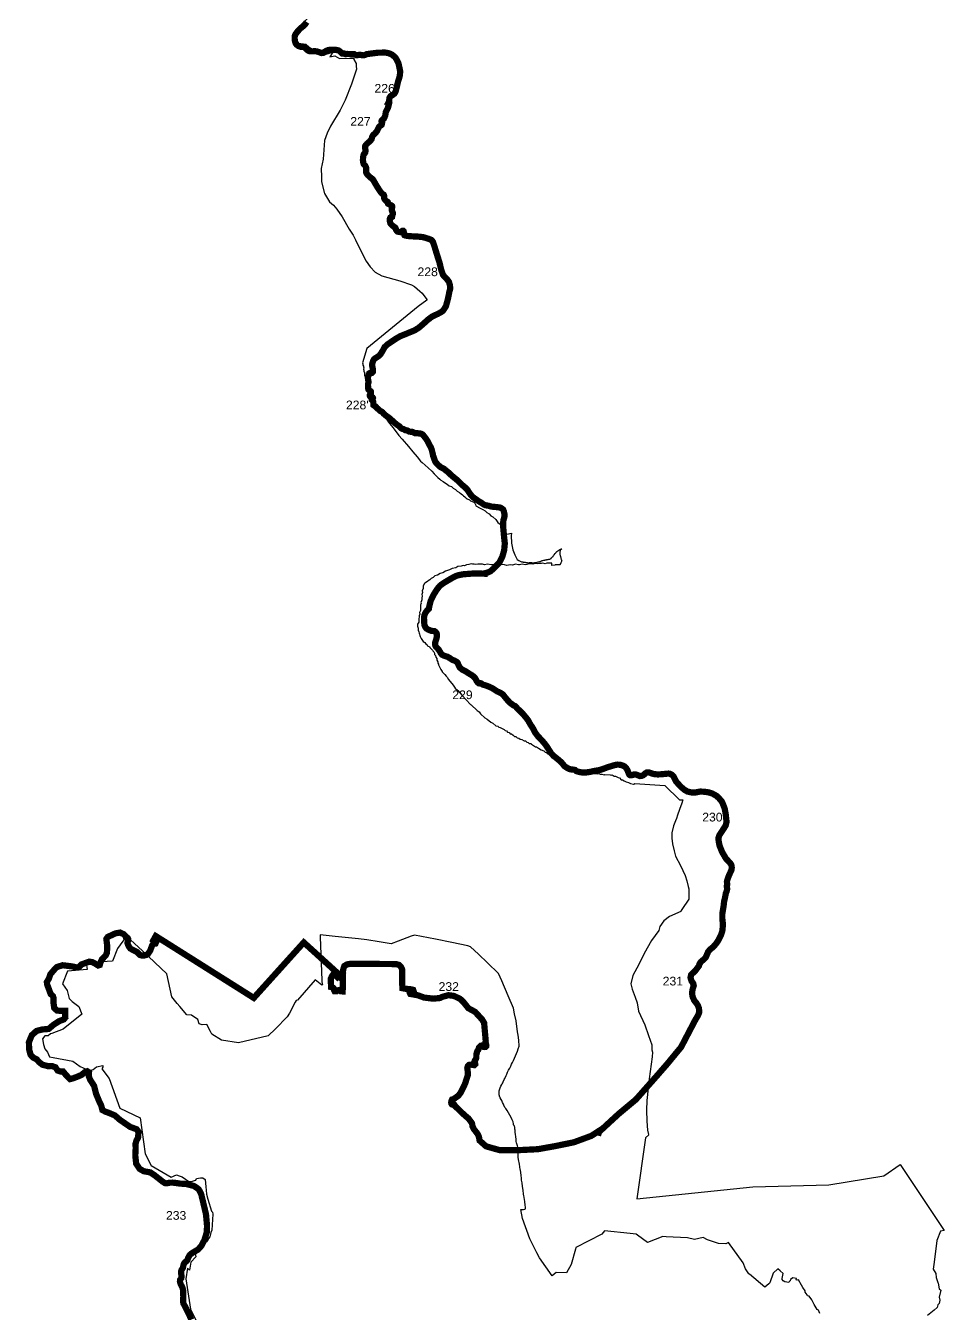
# Model space of a CAD drawing. Header units: metres. Extents: x 290946 to 378809, y 1824167 to 1998918.
# Drawn here: x 307553 to 314918, y 1911368 to 1921693 of the extents above; entities that cross this region are included whole.
import ezdxf

# ---------------------------------------------------------------- set-up
doc = ezdxf.new("R2010")
doc.units = ezdxf.units.M
for name, color, linetype in [('COASTLINE', 5, 'Continuous'), ('DISTRICT BOUNDRY', 86, 'Continuous'), ('NATURALLY PROTECTED', 3, 'Continuous')]:
    doc.layers.add(name, color=color, linetype=linetype)
doc.styles.get("Standard").update_dxf_attribs({"font": 'arial.ttf'})

msp = doc.modelspace()

# ---------------------------------------------------------------- linework, layer by layer
at = {"layer": 'COASTLINE', "const_width": 50, "flags": 128}
msp.add_lwpolyline([(309805, 1921723), (309793, 1921705), (309772, 1921685), (309754, 1921671), (309733, 1921648), (309719, 1921630), (309711, 1921616), (309709, 1921604), (309709, 1921589), (309710, 1921576), (309713, 1921564), (309718, 1921550), (309726, 1921540), (309742, 1921529), (309758, 1921524), (309764, 1921524), (309768, 1921525), (309773, 1921525), (309782, 1921523), (309796, 1921513), (309810, 1921499), (309820, 1921492), (309831, 1921488), (309854, 1921488), (309873, 1921489), (309891, 1921486), (309906, 1921481), (309917, 1921476), (309923, 1921474), (309929, 1921475), (309943, 1921480), (309963, 1921492), (309978, 1921498), (309996, 1921501), (310009, 1921501), (310043, 1921499), (310061, 1921495), (310070, 1921489), (310082, 1921478), (310087, 1921472), (310090, 1921470), (310096, 1921471), (310103, 1921471), (310108, 1921470), (310112, 1921467), (310117, 1921465), (310129, 1921467), (310148, 1921466), (310174, 1921466), (310185, 1921466), (310194, 1921461), (310202, 1921457), (310212, 1921457), (310224, 1921459), (310240, 1921459), (310249, 1921457), (310255, 1921456), (310260, 1921456), (310267, 1921457), (310275, 1921460), (310286, 1921465), (310313, 1921469), (310346, 1921473), (310378, 1921477), (310391, 1921477), (310427, 1921478), (310442, 1921477), (310461, 1921473), (310478, 1921467), (310491, 1921460), (310506, 1921448), (310517, 1921438), (310530, 1921415), (310538, 1921399), (310543, 1921387), (310545, 1921375), (310551, 1921348), (310554, 1921332), (310554, 1921314), (310552, 1921294), (310548, 1921276), (310537, 1921242), (310527, 1921197), (310518, 1921164), (310509, 1921149), (310496, 1921139), (310477, 1921128), (310470, 1921117), (310467, 1921098), (310467, 1921086), (310458, 1921070), (310465, 1921065), (310463, 1921058), (310459, 1921042), (310454, 1921028), (310443, 1921007), (310440, 1921001), (310438, 1920989), (310435, 1920972), (310428, 1920955), (310425, 1920949), (310423, 1920946), (310415, 1920941), (310412, 1920939), (310408, 1920935), (310406, 1920929), (310406, 1920923), (310410, 1920914), (310409, 1920908), (310407, 1920900), (310402, 1920895), (310391, 1920888), (310385, 1920881), (310376, 1920864), (310371, 1920853), (310367, 1920845), (310360, 1920837), (310353, 1920829), (310348, 1920824), (310342, 1920821), (310337, 1920814), (310331, 1920804), (310329, 1920795), (310326, 1920784), (310321, 1920777), (310307, 1920762), (310299, 1920756), (310286, 1920744), (310280, 1920737), (310276, 1920731), (310274, 1920725), (310273, 1920714), (310276, 1920700), (310277, 1920688), (310275, 1920677), (310272, 1920672), (310265, 1920665), (310261, 1920656), (310258, 1920639), (310256, 1920615), (310258, 1920604), (310259, 1920594), (310261, 1920587), (310264, 1920581), (310275, 1920571), (310281, 1920559), (310283, 1920551), (310283, 1920538), (310282, 1920526), (310282, 1920518), (310286, 1920508), (310295, 1920496), (310315, 1920477), (310333, 1920464), (310341, 1920454), (310346, 1920444), (310354, 1920430), (310370, 1920403), (310389, 1920373), (310404, 1920352), (310412, 1920345), (310422, 1920339), (310425, 1920334), (310427, 1920328), (310427, 1920320), (310426, 1920313), (310428, 1920306), (310433, 1920298), (310439, 1920291), (310445, 1920286), (310451, 1920282), (310454, 1920281), (310456, 1920279), (310457, 1920276), (310457, 1920270), (310458, 1920266), (310463, 1920263), (310470, 1920259), (310481, 1920254), (310487, 1920250), (310491, 1920246), (310492, 1920242), (310491, 1920236), (310489, 1920229), (310487, 1920219), (310489, 1920207), (310494, 1920199), (310497, 1920190), (310496, 1920183), (310493, 1920177), (310491, 1920171), (310491, 1920165), (310490, 1920159), (310487, 1920157), (310482, 1920156), (310476, 1920154), (310474, 1920150), (310471, 1920140), (310472, 1920127), (310476, 1920110), (310483, 1920100), (310494, 1920090), (310506, 1920080), (310515, 1920075), (310519, 1920069), (310521, 1920059), (310525, 1920052), (310534, 1920042), (310546, 1920039), (310559, 1920038), (310566, 1920042), (310571, 1920047), (310575, 1920050), (310579, 1920050), (310583, 1920046), (310584, 1920036), (310585, 1920023), (310589, 1920014), (310599, 1920010), (310614, 1920007), (310656, 1920004), (310700, 1920002), (310737, 1919998), (310756, 1919993), (310781, 1919985), (310804, 1919976), (310810, 1919971), (310817, 1919961), (310831, 1919920), (310852, 1919851), (310869, 1919799), (310885, 1919733), (310897, 1919698), (310908, 1919683), (310930, 1919661), (310947, 1919638), (310954, 1919611), (310956, 1919583), (310949, 1919559), (310944, 1919532), (310936, 1919495), (310922, 1919444), (310907, 1919420), (310896, 1919405), (310879, 1919394), (310854, 1919381), (310811, 1919361), (310778, 1919336), (310738, 1919300), (310703, 1919270), (310670, 1919250), (310619, 1919229), (310555, 1919203), (310522, 1919184), (310455, 1919139), (310430, 1919116), (310416, 1919089), (310398, 1919060), (310384, 1919045), (310353, 1919025), (310345, 1919018), (310339, 1919008), (310335, 1918996), (310331, 1918982), (310330, 1918967), (310334, 1918950), (310336, 1918940), (310337, 1918931), (310337, 1918919), (310334, 1918914), (310327, 1918908), (310320, 1918906), (310312, 1918907), (310309, 1918907), (310307, 1918906), (310306, 1918904), (310303, 1918896), (310301, 1918888), (310298, 1918878), (310296, 1918868), (310298, 1918853), (310301, 1918841), (310301, 1918833), (310298, 1918824), (310297, 1918817), (310297, 1918810), (310298, 1918801), (310298, 1918794), (310298, 1918786), (310301, 1918774), (310306, 1918769), (310316, 1918764), (310320, 1918760), (310321, 1918754), (310320, 1918746), (310315, 1918741), (310312, 1918733), (310311, 1918728), (310312, 1918723), (310315, 1918719), (310319, 1918717), (310327, 1918716), (310331, 1918715), (310334, 1918713), (310336, 1918710), (310337, 1918707), (310336, 1918704), (310334, 1918700), (310330, 1918697), (310328, 1918695), (310328, 1918693), (310333, 1918688), (310336, 1918685), (310338, 1918680), (310340, 1918672), (310340, 1918662), (310340, 1918655), (310340, 1918652), (310342, 1918650), (310347, 1918647), (310351, 1918644), (310357, 1918640), (310371, 1918625), (310380, 1918618), (310394, 1918605), (310406, 1918599), (310415, 1918592), (310421, 1918584), (310433, 1918573), (310455, 1918556), (310467, 1918548), (310481, 1918536), (310495, 1918523), (310508, 1918511), (310530, 1918493), (310543, 1918485), (310550, 1918479), (310555, 1918473), (310565, 1918464), (310576, 1918459), (310582, 1918458), (310589, 1918454), (310596, 1918450), (310606, 1918449), (310613, 1918447), (310621, 1918442), (310629, 1918438), (310639, 1918437), (310649, 1918437), (310658, 1918434), (310666, 1918430), (310672, 1918426), (310677, 1918425), (310687, 1918426), (310698, 1918425), (310710, 1918423), (310716, 1918423), (310724, 1918421), (310732, 1918417), (310742, 1918407), (310761, 1918383), (310771, 1918368), (310783, 1918345), (310793, 1918326), (310800, 1918314), (310808, 1918294), (310813, 1918273), (310816, 1918262), (310817, 1918255), (310818, 1918249), (310819, 1918244), (310823, 1918235), (310829, 1918217), (310835, 1918200), (310841, 1918191), (310857, 1918173), (310877, 1918155), (310897, 1918145), (310907, 1918140), (310911, 1918135), (310924, 1918125), (310937, 1918115), (310949, 1918104), (310961, 1918092), (310987, 1918070), (311002, 1918058), (311013, 1918049), (311035, 1918027), (311055, 1918008), (311074, 1917992), (311089, 1917978), (311096, 1917969), (311110, 1917947), (311120, 1917933), (311138, 1917913), (311152, 1917903), (311185, 1917880), (311207, 1917867), (311225, 1917854), (311239, 1917848), (311262, 1917844), (311286, 1917837), (311318, 1917834), (311344, 1917831), (311358, 1917829), (311371, 1917821), (311381, 1917813), (311386, 1917800), (311392, 1917774), (311391, 1917755), (311384, 1917733), (311381, 1917712), (311381, 1917673), (311389, 1917586), (311394, 1917542), (311389, 1917488), (311375, 1917438), (311351, 1917389), (311310, 1917346), (311279, 1917318), (311255, 1917308), (311220, 1917299), (311206, 1917300), (311147, 1917301), (311058, 1917294), (311019, 1917286), (311000, 1917279), (310967, 1917262), (310947, 1917250), (310915, 1917231), (310890, 1917215), (310872, 1917200), (310857, 1917182), (310841, 1917159), (310822, 1917128), (310800, 1917082), (310790, 1917044), (310786, 1917022), (310785, 1917017), (310779, 1917012), (310772, 1917005), (310763, 1916993), (310754, 1916979), (310749, 1916965), (310746, 1916947), (310747, 1916922), (310748, 1916903), (310750, 1916886), (310757, 1916870), (310764, 1916860), (310781, 1916850), (310804, 1916841), (310820, 1916839), (310830, 1916838), (310840, 1916831), (310847, 1916822), (310850, 1916810), (310849, 1916792), (310845, 1916775), (310836, 1916748), (310835, 1916732), (310838, 1916719), (310844, 1916710), (310856, 1916698), (310864, 1916689), (310872, 1916677), (310879, 1916664), (310890, 1916650), (310910, 1916640), (310934, 1916633), (310953, 1916622), (310973, 1916608), (310988, 1916603), (311005, 1916594), (311013, 1916588), (311019, 1916578), (311022, 1916567), (311032, 1916547), (311055, 1916528), (311083, 1916514), (311115, 1916493), (311131, 1916484), (311143, 1916475), (311155, 1916463), (311162, 1916451), (311167, 1916442), (311170, 1916436), (311175, 1916429), (311180, 1916424), (311185, 1916420), (311189, 1916419), (311194, 1916420), (311199, 1916421), (311205, 1916419), (311208, 1916417), (311215, 1916411), (311221, 1916408), (311233, 1916405), (311247, 1916401), (311269, 1916392), (311291, 1916382), (311306, 1916373), (311319, 1916364), (311333, 1916355), (311350, 1916348), (311365, 1916340), (311378, 1916331), (311387, 1916320), (311398, 1916306), (311414, 1916287), (311434, 1916265), (311461, 1916245), (311470, 1916240), (311477, 1916237), (311481, 1916234), (311488, 1916226), (311495, 1916217), (311503, 1916210), (311520, 1916194), (311545, 1916168), (311564, 1916145), (311581, 1916123), (311599, 1916090), (311616, 1916065), (311626, 1916047), (311638, 1916024), (311659, 1915996), (311696, 1915957), (311714, 1915936), (311730, 1915914), (311751, 1915882), (311765, 1915859), (311787, 1915836), (311797, 1915829), (311824, 1915807), (311846, 1915788), (311860, 1915772), (311871, 1915757), (311879, 1915751), (311897, 1915740), (311914, 1915732), (311929, 1915729), (311939, 1915728), (311948, 1915727), (311957, 1915725), (311968, 1915716), (311979, 1915712), (311995, 1915708), (312014, 1915705), (312046, 1915705), (312075, 1915709), (312111, 1915717), (312154, 1915724), (312184, 1915734), (312219, 1915747), (312252, 1915757), (312278, 1915765), (312299, 1915768), (312322, 1915766), (312341, 1915760), (312352, 1915755), (312366, 1915742), (312379, 1915720), (312388, 1915696), (312392, 1915687), (312398, 1915683), (312409, 1915682), (312419, 1915685), (312431, 1915689), (312443, 1915689), (312463, 1915682), (312478, 1915676), (312489, 1915677), (312506, 1915684), (312522, 1915699), (312534, 1915706), (312547, 1915706), (312573, 1915697), (312591, 1915692), (312621, 1915689), (312654, 1915691), (312685, 1915694), (312706, 1915696), (312718, 1915694), (312734, 1915687), (312747, 1915674), (312757, 1915654), (312766, 1915635), (312782, 1915616), (312807, 1915589), (312837, 1915564), (312859, 1915552), (312894, 1915544), (312920, 1915544), (312961, 1915552), (312998, 1915550), (313029, 1915545), (313058, 1915536), (313092, 1915517), (313111, 1915499), (313134, 1915472), (313146, 1915445), (313157, 1915416), (313166, 1915367), (313172, 1915309), (313171, 1915304), (313165, 1915279), (313139, 1915239), (313114, 1915201), (313107, 1915180), (313109, 1915153), (313116, 1915118), (313136, 1915068), (313167, 1915015), (313195, 1914985), (313205, 1914973), (313211, 1914963), (313213, 1914953), (313214, 1914941), (313211, 1914921), (313192, 1914881), (313182, 1914854), (313179, 1914844), (313176, 1914834), (313175, 1914827), (313176, 1914819), (313177, 1914812), (313177, 1914805), (313175, 1914799), (313174, 1914792), (313175, 1914784), (313177, 1914774), (313176, 1914764), (313173, 1914752), (313169, 1914742), (313166, 1914735), (313164, 1914723), (313161, 1914708), (313158, 1914692), (313153, 1914672), (313151, 1914657), (313150, 1914646), (313146, 1914618), (313139, 1914579), (313138, 1914563), (313138, 1914545), (313139, 1914523), (313140, 1914515), (313142, 1914500), (313142, 1914470), (313138, 1914432), (313127, 1914400), (313106, 1914358), (313086, 1914329), (313064, 1914305), (313038, 1914284), (313024, 1914266), (313006, 1914224), (312991, 1914207), (312968, 1914188), (312955, 1914170), (312951, 1914154), (312942, 1914142), (312924, 1914118), (312910, 1914104), (312888, 1914083), (312883, 1914060), (312892, 1914031), (312905, 1914013), (312909, 1913994), (312901, 1913970), (312895, 1913939), (312900, 1913905), (312914, 1913875), (312930, 1913856), (312943, 1913835), (312951, 1913813), (312953, 1913781), (312943, 1913756), (312918, 1913714), (312808, 1913503), (312695, 1913366), (312607, 1913265), (312445, 1913082), (312308, 1912968), (312181, 1912851), (312088, 1912791), (311947, 1912739), (311789, 1912707), (311660, 1912684), (311520, 1912677), (311350, 1912677), (311244, 1912707), (311192, 1912753), (311187, 1912781), (311182, 1912795), (311175, 1912807), (311165, 1912821), (311145, 1912846), (311135, 1912867), (311133, 1912883), (311130, 1912894), (311103, 1912930), (311077, 1912952), (311043, 1912983), (311020, 1913006), (310992, 1913032), (310991, 1913037), (310989, 1913040), (310981, 1913041), (310973, 1913042), (310970, 1913043), (310966, 1913049), (310964, 1913058), (310967, 1913073), (310971, 1913082), (310981, 1913084), (310999, 1913097), (311021, 1913112), (311038, 1913134), (311066, 1913188), (311077, 1913214), (311097, 1913277), (311098, 1913293), (311096, 1913314), (311093, 1913334), (311098, 1913351), (311107, 1913360), (311123, 1913362), (311140, 1913359), (311149, 1913358), (311157, 1913366), (311155, 1913377), (311151, 1913386), (311154, 1913395), (311163, 1913409), (311166, 1913422), (311166, 1913441), (311168, 1913452), (311172, 1913466), (311175, 1913473), (311181, 1913480), (311187, 1913499), (311196, 1913509), (311202, 1913514), (311209, 1913515), (311218, 1913511), (311225, 1913504), (311233, 1913503), (311240, 1913504), (311245, 1913509), (311246, 1913517), (311244, 1913526), (311239, 1913529), (311238, 1913534), (311239, 1913543), (311241, 1913552), (311228, 1913697), (311212, 1913724), (311156, 1913785), (311101, 1913815), (311064, 1913862), (311036, 1913889), (310986, 1913913), (310942, 1913919), (310895, 1913906), (310873, 1913896), (310819, 1913891), (310746, 1913900), (310697, 1913918), (310636, 1913929), (310631, 1913939), (310630, 1913945), (310635, 1913951), (310657, 1913948), (310662, 1913953), (310659, 1913962), (310643, 1913966), (310593, 1913971), (310573, 1913975), (310571, 1914011), (310571, 1914125), (310561, 1914147), (310545, 1914162), (310527, 1914167), (310476, 1914169), (310256, 1914170), (310154, 1914170), (310129, 1914166), (310107, 1914153), (310102, 1914138), (310096, 1914113), (310097, 1914098), (310094, 1913949), (310080, 1913950), (310077, 1913953), (310071, 1913958), (310065, 1913960), (310057, 1913958), (310048, 1913952), (310028, 1913952), (310025, 1913958), (310021, 1913975), (310014, 1913981), (310005, 1913983), (310001, 1913984), (309998, 1914049), (310007, 1914070), (310022, 1914090), (310048, 1914066), (310053, 1914073), (310062, 1914067), (310065, 1914072), (310059, 1914077), (310065, 1914085), (309782, 1914342), (309381, 1913897), (308595, 1914393), (308576, 1914359), (308598, 1914344), (308593, 1914333), (308585, 1914332), (308574, 1914329), (308566, 1914319), (308551, 1914277), (308532, 1914249), (308518, 1914241), (308502, 1914237), (308487, 1914236), (308469, 1914241), (308445, 1914265), (308406, 1914285), (308391, 1914293), (308382, 1914306), (308372, 1914326), (308368, 1914339), (308370, 1914345), (308374, 1914359), (308375, 1914367), (308373, 1914372), (308370, 1914378), (308364, 1914382), (308355, 1914385), (308352, 1914394), (308338, 1914408), (308309, 1914421), (308273, 1914415), (308236, 1914398), (308210, 1914386), (308199, 1914370), (308202, 1914345), (308205, 1914322), (308205, 1914284), (308203, 1914258), (308194, 1914238), (308162, 1914204), (308151, 1914179), (308146, 1914161), (308133, 1914157), (308109, 1914172), (308085, 1914184), (308062, 1914188), (308001, 1914166), (307981, 1914146), (307963, 1914141), (307923, 1914150), (307848, 1914159), (307803, 1914145), (307786, 1914129), (307750, 1914087), (307738, 1914051), (307722, 1914025), (307724, 1914005), (307735, 1913976), (307752, 1913929), (307771, 1913911), (307776, 1913895), (307774, 1913865), (307781, 1913816), (307804, 1913795), (307845, 1913793), (307869, 1913793), (307869, 1913793), (307868, 1913770), (307870, 1913740), (307858, 1913725), (307819, 1913710), (307772, 1913679), (307736, 1913648), (307684, 1913644), (307639, 1913632), (307601, 1913598), (307578, 1913541), (307580, 1913484), (307591, 1913441), (307612, 1913419), (307641, 1913404), (307659, 1913383), (307685, 1913362), (307730, 1913350), (307762, 1913351), (307791, 1913341), (307808, 1913315), (307831, 1913307), (307852, 1913307), (307873, 1913281), (307907, 1913246), (307931, 1913252), (307968, 1913266), (308001, 1913280), (308025, 1913301), (308046, 1913309), (308046, 1913309), (308060, 1913300), (308058, 1913269), (308069, 1913241), (308101, 1913191), (308116, 1913129), (308142, 1913067), (308159, 1913031), (308167, 1912998), (308191, 1912985), (308227, 1912972), (308268, 1912954), (308308, 1912919), (308391, 1912862), (308442, 1912844), (308457, 1912822), (308453, 1912775), (308441, 1912755), (308433, 1912728), (308434, 1912689), (308431, 1912632), (308438, 1912568), (308466, 1912526), (308499, 1912507), (308551, 1912498), (308588, 1912473), (308650, 1912424), (308669, 1912412), (308682, 1912410), (308705, 1912415), (308728, 1912416), (308750, 1912414), (308790, 1912408), (308838, 1912405), (308901, 1912389), (308924, 1912374), (308939, 1912362), (308950, 1912344), (308960, 1912322), (308985, 1912217), (308998, 1912161), (309006, 1912073), (309005, 1912020), (308985, 1911955), (308961, 1911909), (308934, 1911879), (308885, 1911850), (308868, 1911836), (308856, 1911815), (308849, 1911796), (308842, 1911786), (308831, 1911779), (308820, 1911764), (308816, 1911747), (308813, 1911733), (308803, 1911717), (308798, 1911703), (308799, 1911686), (308802, 1911666), (308800, 1911649), (308791, 1911638), (308789, 1911622), (308795, 1911601), (308808, 1911576), (308814, 1911556), (308815, 1911539), (308816, 1911500), (308814, 1911469), (308816, 1911449), (308828, 1911426), (308863, 1911358), (308880, 1911317)], dxfattribs=at)
at = {"layer": 'DISTRICT BOUNDRY'}
for points in [[(309835, 1921774, 0), (309705, 1921641, 0), (309710, 1921584, 0), (309729, 1921570, 0), (309741, 1921553, 0), (309799, 1921546, 0), (309824, 1921521, 0), (309926, 1921463, 0), (309932, 1921456, 0), (309945, 1921458, 0), (309962, 1921465, 0), (310016, 1921480, 0), (309992, 1921445, 0), (310030, 1921453, 0), (310068, 1921429, 0), (310157, 1921432, 0), (310180, 1921433, 0), (310184, 1921433, 0), (310184, 1921423, 0), (310201, 1921389, 0), (310203, 1921368, 0), (310205, 1921344, 0), (310166, 1921225, 0), (310114, 1921096, 0), (310073, 1921016, 0), (309997, 1920887, 0), (309969, 1920832, 0), (309949, 1920774, 0), (309937, 1920623, 0), (309922, 1920547, 0), (309925, 1920481, 0), (309923, 1920442, 0), (309949, 1920347, 0), (309989, 1920282, 0), (310020, 1920253, 0), (310047, 1920222, 0), (310089, 1920161, 0), (310146, 1920061, 0), (310178, 1920014, 0), (310196, 1919975, 0), (310250, 1919867, 0), (310283, 1919804, 0), (310315, 1919761, 0), (310355, 1919717, 0), (310407, 1919687, 0), (310551, 1919647, 0), (310647, 1919615, 0), (310670, 1919603, 0), (310712, 1919565, 0), (310731, 1919548, 0), (310768, 1919497, 0), (310769, 1919492, 0), (310698, 1919441, 0), (310288, 1919106, 0), (310252, 1918990, 0), (310255, 1918983, 0), (310255, 1918972, 0), (310261, 1918964, 0), (310260, 1918957, 0), (310263, 1918950, 0), (310261, 1918938, 0), (310264, 1918930, 0), (310264, 1918919, 0), (310268, 1918914, 0), (310269, 1918904, 0), (310268, 1918892, 0), (310272, 1918884, 0), (310273, 1918873, 0), (310277, 1918869, 0), (310277, 1918861, 0), (310281, 1918853, 0), (310282, 1918843, 0), (310286, 1918836, 0), (310285, 1918825, 0), (310291, 1918817, 0), (310291, 1918806, 0), (310296, 1918800, 0), (310301, 1918768, 0), (310306, 1918757, 0), (310305, 1918748, 0), (310315, 1918728, 0), (310322, 1918722, 0), (310325, 1918713, 0), (310331, 1918703, 0), (310334, 1918687, 0), (310338, 1918683, 0), (310340, 1918671, 0), (310343, 1918666, 0), (310343, 1918660, 0), (310350, 1918653, 0), (310353, 1918644, 0), (310360, 1918642, 0), (310362, 1918637, 0), (310367, 1918633, 0), (310375, 1918631, 0), (310387, 1918607, 0), (310394, 1918602, 0), (310427, 1918565, 0), (310462, 1918515, 0), (310508, 1918459, 0), (310545, 1918407, 0), (310570, 1918378, 0), (310621, 1918320, 0), (310656, 1918275, 0), (310692, 1918235, 0), (310719, 1918202, 0), (310730, 1918191, 0), (310780, 1918147, 0), (310808, 1918121, 0), (310827, 1918101, 0), (310844, 1918084, 0), (310858, 1918071, 0), (310872, 1918056, 0), (310880, 1918049, 0), (310899, 1918039, 0), (310910, 1918029, 0), (310931, 1918018, 0), (310947, 1918004, 0), (310966, 1917997, 0), (310979, 1917984, 0), (310998, 1917975, 0), (311013, 1917961, 0), (311032, 1917951, 0), (311043, 1917938, 0), (311055, 1917931, 0), (311062, 1917924, 0), (311074, 1917915, 0), (311084, 1917905, 0), (311091, 1917899, 0), (311110, 1917892, 0), (311118, 1917884, 0), (311132, 1917879, 0), (311145, 1917873, 0), (311153, 1917864, 0), (311158, 1917854, 0), (311163, 1917844, 0), (311196, 1917824, 0), (311218, 1917813, 0), (311237, 1917803, 0), (311250, 1917790, 0), (311269, 1917779, 0), (311281, 1917764, 0), (311298, 1917754, 0), (311321, 1917733, 0), (311339, 1917710, 0), (311356, 1917697, 0), (311363, 1917685, 0), (311374, 1917675, 0), (311377, 1917664, 0), (311384, 1917655, 0), (311386, 1917635, 0), (311389, 1917632, 0), (311387, 1917610, 0), (311447, 1917625, 0), (311445, 1917606, 0), (311449, 1917543, 0), (311459, 1917490, 0), (311474, 1917449, 0), (311490, 1917419, 0), (311494, 1917412, 0), (311494, 1917412, 0), (311506, 1917405, 0), (311518, 1917399, 0), (311528, 1917395, 0), (311533, 1917395, 0), (311535, 1917393, 0), (311538, 1917393, 0), (311540, 1917392, 0), (311547, 1917392, 0), (311550, 1917391, 0), (311557, 1917391, 0), (311562, 1917389, 0), (311564, 1917389, 0), (311566, 1917388, 0), (311572, 1917388, 0), (311578, 1917387, 0), (311589, 1917387, 0), (311592, 1917388, 0), (311600, 1917388, 0), (311604, 1917388, 0), (311610, 1917388, 0), (311612, 1917388, 0), (311626, 1917387, 0), (311634, 1917388, 0), (311635, 1917389, 0), (311638, 1917389, 0), (311645, 1917390, 0), (311649, 1917390, 0), (311654, 1917392, 0), (311661, 1917393, 0), (311664, 1917395, 0), (311671, 1917395, 0), (311675, 1917397, 0), (311679, 1917398, 0), (311683, 1917400, 0), (311687, 1917402, 0), (311691, 1917402, 0), (311693, 1917404, 0), (311697, 1917405, 0), (311700, 1917405, 0), (311707, 1917407, 0), (311715, 1917407, 0), (311716, 1917409, 0), (311721, 1917409, 0), (311726, 1917411, 0), (311728, 1917411, 0), (311731, 1917413, 0), (311735, 1917412, 0), (311739, 1917414, 0), (311743, 1917413, 0), (311748, 1917416, 0), (311754, 1917415, 0), (311761, 1917418, 0), (311763, 1917421, 0), (311765, 1917422, 0), (311767, 1917425, 0), (311770, 1917427, 0), (311772, 1917430, 0), (311775, 1917432, 0), (311778, 1917436, 0), (311781, 1917438, 0), (311782, 1917441, 0), (311785, 1917443, 0), (311788, 1917448, 0), (311790, 1917450, 0), (311798, 1917462, 0), (311802, 1917466, 0), (311804, 1917467, 0), (311805, 1917469, 0), (311807, 1917471, 0), (311812, 1917476, 0), (311815, 1917478, 0), (311818, 1917481, 0), (311821, 1917482, 0), (311826, 1917487, 0), (311836, 1917492, 0), (311838, 1917494, 0), (311841, 1917494, 0), (311844, 1917497, 0), (311849, 1917499, 0), (311850, 1917499, 0), (311847, 1917494, 0), (311840, 1917489, 0), (311838, 1917484, 0), (311838, 1917479, 0), (311835, 1917475, 0), (311835, 1917470, 0), (311834, 1917466, 0), (311835, 1917460, 0), (311835, 1917453, 0), (311838, 1917448, 0), (311838, 1917443, 0), (311840, 1917439, 0), (311840, 1917436, 0), (311847, 1917414, 0), (311849, 1917411, 0), (311850, 1917406, 0), (311849, 1917401, 0), (311848, 1917398, 0), (311844, 1917387, 0), (311842, 1917383, 0), (311841, 1917382, 0), (311840, 1917379, 0), (311839, 1917378, 0), (311837, 1917375, 0), (311837, 1917373, 0), (311834, 1917370, 0), (311829, 1917369, 0), (311821, 1917370, 0), (311816, 1917370, 0), (311811, 1917370, 0), (311806, 1917369, 0), (311798, 1917370, 0), (311795, 1917368, 0), (311772, 1917365, 0), (311770, 1917383, 0), (311755, 1917384, 0), (311744, 1917382, 0), (311732, 1917384, 0), (311717, 1917379, 0), (311700, 1917384, 0), (311687, 1917381, 0), (311674, 1917381, 0), (311656, 1917378, 0), (311637, 1917381, 0), (311618, 1917376, 0), (311590, 1917378, 0), (311571, 1917372, 0), (311558, 1917370, 0), (311532, 1917374, 0), (311513, 1917369, 0), (311504, 1917369, 0), (311481, 1917376, 0), (311456, 1917368, 0), (311438, 1917371, 0), (311410, 1917365, 0), (311391, 1917369, 0), (311369, 1917372, 0), (311349, 1917366, 0), (311332, 1917366, 0), (311311, 1917372, 0), (311295, 1917369, 0), (311285, 1917370, 0), (311255, 1917375, 0), (311231, 1917371, 0), (311214, 1917375, 0), (311195, 1917376, 0), (311179, 1917376, 0), (311163, 1917372, 0), (311149, 1917376, 0), (311136, 1917374, 0), (311124, 1917378, 0), (311105, 1917372, 0), (311088, 1917370, 0), (311071, 1917363, 0), (311059, 1917364, 0), (311043, 1917359, 0), (311018, 1917356, 0), (311000, 1917345, 0), (310973, 1917341, 0), (310951, 1917329, 0), (310919, 1917319, 0), (310896, 1917306, 0), (310876, 1917301, 0), (310854, 1917288, 0), (310833, 1917281, 0), (310820, 1917268, 0), (310803, 1917260, 0), (310794, 1917249, 0), (310780, 1917242, 0), (310773, 1917235, 0), (310753, 1917223, 0), (310748, 1917218, 0), (310739, 1917199, 0), (310739, 1917181, 0), (310732, 1917162, 0), (310733, 1917148, 0), (310728, 1917132, 0), (310730, 1917121, 0), (310728, 1917103, 0), (310728, 1917089, 0), (310725, 1917081, 0), (310720, 1917068, 0), (310722, 1917060, 0), (310719, 1917048, 0), (310717, 1917026, 0), (310719, 1917005, 0), (310710, 1916987, 0), (310712, 1916975, 0), (310706, 1916962, 0), (310708, 1916952, 0), (310704, 1916937, 0), (310705, 1916923, 0), (310705, 1916911, 0), (310700, 1916901, 0), (310694, 1916894, 0), (310693, 1916888, 0), (310695, 1916878, 0), (310699, 1916861, 0), (310700, 1916846, 0), (310705, 1916834, 0), (310706, 1916823, 0), (310710, 1916813, 0), (310712, 1916803, 0), (310716, 1916795, 0), (310722, 1916778, 0), (310739, 1916756, 0), (310753, 1916747, 0), (310761, 1916737, 0), (310772, 1916729, 0), (310778, 1916719, 0), (310789, 1916714, 0), (310794, 1916706, 0), (310798, 1916702, 0), (310804, 1916696, 0), (310808, 1916690, 0), (310813, 1916685, 0), (310816, 1916680, 0), (310824, 1916671, 0), (310830, 1916662, 0), (310831, 1916650, 0), (310838, 1916642, 0), (310841, 1916629, 0), (310848, 1916618, 0), (310850, 1916605, 0), (310858, 1916591, 0), (310858, 1916584, 0), (310858, 1916583, 0), (310858, 1916582, 0), (310863, 1916573, 0), (310863, 1916567, 0), (310865, 1916563, 0), (310882, 1916531, 0), (310893, 1916514, 0), (310892, 1916513, 0), (310914, 1916491, 0), (310923, 1916477, 0), (310932, 1916470, 0), (310943, 1916451, 0), (310979, 1916405, 0), (310997, 1916381, 0), (311018, 1916361, 0), (311053, 1916323, 0), (311084, 1916287, 0), (311118, 1916249, 0), (311125, 1916246, 0), (311173, 1916203, 0), (311189, 1916191, 0), (311199, 1916175, 0), (311234, 1916144, 0), (311253, 1916133, 0), (311281, 1916109, 0), (311299, 1916099, 0), (311323, 1916080, 0), (311337, 1916076, 0), (311347, 1916068, 0), (311356, 1916066, 0), (311388, 1916050, 0), (311396, 1916042, 0), (311407, 1916039, 0), (311416, 1916029, 0), (311428, 1916026, 0), (311437, 1916015, 0), (311449, 1916014, 0), (311462, 1916004, 0), (311473, 1915993, 0), (311482, 1915993, 0), (311494, 1915982, 0), (311507, 1915979, 0), (311518, 1915971, 0), (311531, 1915970, 0), (311549, 1915959, 0), (311560, 1915958, 0), (311571, 1915947, 0), (311580, 1915944, 0), (311588, 1915938, 0), (311603, 1915938, 0), (311609, 1915931, 0), (311639, 1915910, 0), (311647, 1915911, 0), (311655, 1915904, 0), (311663, 1915900, 0), (311685, 1915887, 0), (311708, 1915878, 0), (311718, 1915867, 0), (311727, 1915866, 0), (311735, 1915856, 0), (311745, 1915853, 0), (311752, 1915844, 0), (311762, 1915842, 0), (311774, 1915834, 0), (311790, 1915830, 0), (311802, 1915819, 0), (311812, 1915815, 0), (311822, 1915808, 0), (311830, 1915806, 0), (311858, 1915781, 0), (311871, 1915774, 0), (311902, 1915746, 0), (311911, 1915745, 0), (311920, 1915734, 0), (311935, 1915725, 0), (311955, 1915712, 0), (311990, 1915703, 0), (312000, 1915699, 0), (312009, 1915703, 0), (312023, 1915695, 0), (312037, 1915700, 0), (312049, 1915699, 0), (312060, 1915705, 0), (312077, 1915708, 0), (312103, 1915705, 0), (312116, 1915697, 0), (312136, 1915695, 0), (312145, 1915697, 0), (312159, 1915690, 0), (312173, 1915692, 0), (312190, 1915686, 0), (312197, 1915688, 0), (312240, 1915687, 0), (312246, 1915684, 0), (312256, 1915685, 0), (312270, 1915676, 0), (312281, 1915676, 0), (312302, 1915665, 0), (312315, 1915661, 0), (312327, 1915647, 0), (312338, 1915645, 0), (312351, 1915637, 0), (312367, 1915630, 0), (312385, 1915625, 0), (312402, 1915616, 0), (312425, 1915612, 0), (312428, 1915612, 0), (312436, 1915616, 0), (312678, 1915601, 0), (312795, 1915485, 0), (312822, 1915485, 0), (312814, 1915459, 0), (312795, 1915409, 0), (312778, 1915362, 0), (312778, 1915362, 0), (312770, 1915336, 0), (312763, 1915316, 0), (312746, 1915277, 0), (312733, 1915222, 0), (312732, 1915177, 0), (312740, 1915132, 0), (312751, 1915076, 0), (312764, 1915035, 0), (312804, 1914959, 0), (312841, 1914879, 0), (312854, 1914837, 0), (312865, 1914790, 0), (312870, 1914773, 0), (312870, 1914690, 0), (312813, 1914606, 0), (312809, 1914597, 0), (312805, 1914589, 0), (312714, 1914550, 0), (312670, 1914514, 0), (312638, 1914470, 0), (312628, 1914438, 0), (312571, 1914357, 0), (312511, 1914253, 0), (312470, 1914166, 0), (312421, 1914078, 0), (312404, 1914011, 0), (312414, 1913967, 0), (312440, 1913902, 0), (312455, 1913858, 0), (312467, 1913790, 0), (312518, 1913680, 0), (312545, 1913596, 0), (312574, 1913520, 0), (312572, 1913480, 0), (312577, 1913462, 0), (312575, 1913424, 0), (312551, 1913247, 0), (312532, 1913075, 0), (312530, 1912998, 0), (312534, 1912909, 0), (312539, 1912836, 0), (312547, 1912802, 0), (312548, 1912798, 0), (312522, 1912776, 0), (312452, 1912286, 0), (313384, 1912383, 0), (313992, 1912397, 0), (314432, 1912470, 0), (314565, 1912562, 0), (314918, 1912033, 0), (314889, 1912026, 0), (314859, 1911952, 0), (314837, 1911777, 0), (314830, 1911723, 0), (314849, 1911686, 0), (314852, 1911655, 0), (314867, 1911614, 0), (314868, 1911610, 0), (314876, 1911563, 0), (314890, 1911554, 0), (314876, 1911496, 0), (314882, 1911473, 0), (314876, 1911447, 0), (314867, 1911435, 0), (314862, 1911414, 0), (314837, 1911393, 0), (314783, 1911350, 0)], [(313919, 1911367, 0), (313910, 1911392, 0), (313898, 1911399, 0), (313874, 1911439, 0), (313855, 1911475, 0), (313834, 1911505, 0), (313822, 1911508, 0), (313818, 1911515, 0), (313803, 1911538, 0), (313803, 1911547, 0), (313784, 1911575, 0), (313773, 1911594, 0), (313750, 1911637, 0), (313738, 1911634, 0), (313729, 1911637, 0), (313733, 1911647, 0), (313704, 1911652, 0), (313684, 1911640, 0), (313682, 1911627, 0), (313677, 1911625, 0), (313671, 1911616, 0), (313639, 1911619, 0), (313626, 1911627, 0), (313618, 1911639, 0), (313617, 1911647, 0), (313626, 1911688, 0), (313601, 1911709, 0), (313582, 1911725, 0), (313547, 1911689, 0), (313520, 1911611, 0), (313512, 1911604, 0), (313478, 1911577, 0), (313355, 1911682, 0), (313352, 1911685, 0), (313323, 1911724, 0), (313304, 1911773, 0), (313188, 1911937, 0), (313167, 1911924, 0), (313107, 1911928, 0), (313020, 1911957, 0), (312985, 1911976, 0), (312916, 1911960, 0), (312859, 1911973, 0), (312689, 1911982, 0), (312660, 1911984, 0), (312539, 1911937, 0), (312457, 1911995, 0), (312446, 1912002, 0), (312400, 1912007, 0), (312194, 1912030, 0), (312172, 1912003, 0), (311963, 1911895, 0), (311960, 1911882, 0), (311926, 1911760, 0), (311888, 1911692, 0), (311805, 1911695, 0), (311775, 1911669, 0), (311673, 1911814, 0), (311652, 1911853, 0), (311594, 1911964, 0), (311535, 1912127, 0), (311523, 1912200, 0), (311530, 1912201, 0), (311545, 1912199, 0), (311555, 1912203, 0), (311561, 1912205, 0), (311559, 1912221, 0), (311557, 1912233, 0), (311554, 1912266, 0), (311553, 1912279, 0), (311549, 1912298, 0), (311547, 1912309, 0), (311545, 1912323, 0), (311541, 1912354, 0), (311537, 1912384, 0), (311533, 1912414, 0), (311529, 1912436, 0), (311528, 1912449, 0), (311524, 1912475, 0), (311519, 1912516, 0), (311516, 1912522, 0), (311511, 1912563, 0), (311505, 1912602, 0), (311502, 1912619, 0), (311501, 1912619, 0), (311501, 1912630, 0), (311500, 1912646, 0), (311500, 1912654, 0), (311500, 1912665, 0), (311503, 1912682, 0), (311501, 1912691, 0), (311498, 1912700, 0), (311495, 1912710, 0), (311492, 1912719, 0), (311488, 1912736, 0), (311486, 1912746, 0), (311484, 1912761, 0), (311484, 1912770, 0), (311483, 1912776, 0), (311482, 1912786, 0), (311480, 1912803, 0), (311478, 1912821, 0), (311477, 1912830, 0), (311476, 1912836, 0), (311475, 1912844, 0), (311474, 1912853, 0), (311474, 1912860, 0), (311472, 1912865, 0), (311468, 1912873, 0), (311464, 1912880, 0), (311463, 1912886, 0), (311460, 1912902, 0), (311452, 1912919, 0), (311444, 1912937, 0), (311434, 1912956, 0), (311424, 1912975, 0), (311413, 1912993, 0), (311408, 1913003, 0), (311401, 1913011, 0), (311395, 1913019, 0), (311387, 1913036, 0), (311384, 1913044, 0), (311376, 1913058, 0), (311369, 1913074, 0), (311365, 1913082, 0), (311357, 1913096, 0), (311352, 1913108, 0), (311351, 1913113, 0), (311350, 1913121, 0), (311348, 1913128, 0), (311348, 1913136, 0), (311350, 1913153, 0), (311352, 1913161, 0), (311357, 1913176, 0), (311363, 1913190, 0), (311369, 1913202, 0), (311372, 1913207, 0), (311377, 1913216, 0), (311382, 1913225, 0), (311390, 1913242, 0), (311394, 1913251, 0), (311397, 1913257, 0), (311406, 1913275, 0), (311408, 1913280, 0), (311409, 1913285, 0), (311415, 1913302, 0), (311423, 1913318, 0), (311433, 1913333, 0), (311441, 1913350, 0), (311446, 1913358, 0), (311449, 1913367, 0), (311455, 1913380, 0), (311463, 1913395, 0), (311495, 1913471, 0), (311501, 1913489, 0), (311509, 1913509, 0), (311507, 1913559, 0), (311501, 1913597, 0), (311497, 1913625, 0), (311484, 1913712, 0), (311472, 1913770, 0), (311465, 1913816, 0), (311422, 1913915, 0), (311369, 1914035, 0), (311343, 1914093, 0), (311254, 1914178, 0), (311182, 1914247, 0), (311150, 1914277, 0), (311119, 1914306, 0), (311098, 1914315, 0), (310968, 1914342, 0), (310839, 1914368, 0), (310670, 1914401, 0), (310642, 1914391, 0), (310540, 1914351, 0), (310483, 1914330, 0), (310386, 1914348, 0), (310288, 1914363, 0), (310221, 1914372, 0), (310034, 1914389, 0), (309914, 1914402, 0), (309913, 1914398, 0), (309913, 1914394, 0), (309913, 1914388, 0), (309928, 1914038, 0), (309926, 1914025, 0), (309929, 1914012, 0), (309931, 1914004, 0), (309931, 1914004, 0), (309928, 1913998, 0), (309874, 1914042, 0), (309731, 1913880, 0), (309721, 1913877, 0), (309712, 1913863, 0), (309667, 1913774, 0), (309648, 1913746, 0), (309554, 1913648, 0), (309496, 1913592, 0), (309258, 1913538, 0), (309122, 1913557, 0), (309045, 1913605, 0), (309034, 1913627, 0), (309004, 1913683, 0), (308968, 1913681, 0), (308944, 1913689, 0), (308933, 1913724, 0), (308882, 1913759, 0), (308844, 1913761, 0), (308788, 1913827, 0), (308767, 1913851, 0), (308724, 1913905, 0), (308685, 1914091, 0), (308490, 1914275, 0), (308361, 1914392, 0), (308288, 1914294, 0), (308248, 1914191, 0), (308038, 1914178, 0), (308045, 1914124, 0), (307887, 1914112, 0), (307847, 1914010, 0), (307885, 1913956, 0), (307900, 1913893, 0), (307926, 1913869, 0), (307979, 1913829, 0), (308001, 1913766, 0), (307852, 1913647, 0), (307762, 1913613, 0), (307752, 1913609, 0), (307733, 1913593, 0), (307706, 1913593, 0), (307688, 1913570, 0), (307694, 1913523, 0), (307706, 1913490, 0), (307728, 1913461, 0), (307744, 1913425, 0), (307773, 1913419, 0), (307931, 1913389, 0), (307989, 1913346, 0), (308062, 1913316, 0), (308094, 1913322, 0), (308120, 1913345, 0), (308170, 1913355, 0), (308170, 1913342, 0), (308164, 1913327, 0), (308222, 1913251, 0), (308308, 1913012, 0), (308470, 1912936, 0), (308511, 1912647, 0), (308559, 1912554, 0), (308719, 1912460, 0), (308762, 1912479, 0), (308782, 1912470, 0), (308807, 1912463, 0), (308861, 1912426, 0), (308882, 1912424, 0), (308905, 1912432, 0), (308917, 1912436, 0), (308921, 1912450, 0), (308953, 1912454, 0), (308972, 1912453, 0), (308990, 1912441, 0), (308997, 1912383, 0), (308999, 1912356, 0), (309001, 1912323, 0), (309013, 1912283, 0), (309043, 1912188, 0), (309051, 1912180, 0), (309054, 1912163, 0), (309044, 1912034, 0), (309036, 1912015, 0), (309028, 1911981, 0), (309018, 1911968, 0), (309008, 1911943, 0), (308981, 1911923, 0), (308951, 1911893, 0), (308939, 1911877, 0), (308911, 1911847, 0), (308917, 1911822, 0), (308876, 1911779, 0), (308866, 1911715, 0), (308850, 1911731, 0), (308836, 1911644, 0), (308873, 1911400, 0), (308891, 1911369, 0), (308931, 1911286, 0)]]:
    msp.add_polyline3d(points, dxfattribs=at)
at = {"layer": 'NATURALLY PROTECTED', "const_width": 50, "flags": 128}
for points in [[(310434, 1921478), (310442, 1921477), (310461, 1921473), (310471, 1921469)], [(310534, 1921230), (310527, 1921197), (310518, 1921164), (310509, 1921149), (310496, 1921139), (310477, 1921128), (310470, 1921117), (310467, 1921098), (310467, 1921086)], [(310459, 1921042), (310454, 1921028), (310443, 1921007), (310440, 1921001), (310438, 1920989), (310435, 1920972), (310428, 1920955), (310425, 1920949), (310423, 1920946), (310415, 1920941), (310412, 1920939), (310408, 1920935), (310406, 1920929), (310406, 1920923), (310410, 1920914), (310409, 1920908), (310407, 1920900), (310402, 1920895), (310391, 1920888), (310385, 1920881), (310376, 1920864), (310374, 1920860), (310371, 1920853), (310367, 1920845), (310360, 1920837), (310353, 1920829), (310348, 1920824), (310342, 1920821), (310337, 1920814), (310331, 1920804), (310329, 1920795), (310326, 1920784), (310321, 1920777), (310307, 1920762), (310299, 1920756), (310286, 1920744), (310280, 1920737), (310276, 1920731), (310274, 1920725), (310273, 1920714), (310276, 1920700), (310277, 1920688), (310275, 1920677), (310272, 1920672), (310265, 1920665), (310261, 1920656), (310258, 1920639), (310256, 1920615), (310258, 1920604), (310259, 1920594), (310261, 1920587), (310264, 1920581), (310275, 1920571), (310281, 1920559), (310283, 1920551), (310283, 1920538), (310282, 1920526), (310282, 1920518), (310286, 1920508), (310295, 1920496), (310315, 1920477), (310333, 1920464), (310341, 1920454), (310346, 1920444), (310354, 1920430), (310370, 1920403), (310389, 1920373), (310404, 1920352), (310412, 1920345), (310422, 1920339), (310425, 1920334), (310427, 1920328), (310427, 1920320), (310426, 1920313), (310428, 1920306), (310433, 1920298), (310439, 1920291), (310445, 1920286), (310451, 1920282), (310454, 1920281), (310456, 1920279), (310457, 1920276), (310457, 1920270), (310458, 1920266), (310463, 1920263), (310470, 1920259), (310481, 1920254), (310487, 1920250), (310491, 1920246), (310492, 1920242), (310491, 1920236), (310489, 1920229), (310487, 1920219), (310489, 1920207), (310494, 1920199), (310497, 1920190), (310496, 1920183), (310493, 1920177), (310491, 1920171), (310491, 1920165), (310490, 1920159), (310487, 1920157), (310482, 1920156), (310476, 1920154), (310474, 1920150), (310471, 1920140), (310472, 1920127), (310476, 1920110), (310483, 1920100), (310494, 1920090), (310506, 1920080), (310515, 1920075), (310519, 1920069), (310521, 1920059), (310525, 1920052), (310534, 1920042), (310546, 1920039), (310559, 1920038), (310566, 1920042), (310571, 1920047), (310575, 1920050), (310579, 1920050), (310583, 1920046), (310584, 1920036), (310585, 1920023), (310589, 1920014), (310599, 1920010), (310614, 1920007), (310656, 1920004), (310671, 1920003)], [(310864, 1919813), (310869, 1919799), (310885, 1919733), (310897, 1919698)], [(310954, 1919611), (310955, 1919602), (310956, 1919583), (310949, 1919559), (310944, 1919532), (310936, 1919495), (310922, 1919444), (310907, 1919420), (310896, 1919405), (310879, 1919394), (310854, 1919381), (310811, 1919361), (310778, 1919336), (310738, 1919300), (310703, 1919270), (310670, 1919250), (310619, 1919229), (310600, 1919221), (310555, 1919203), (310522, 1919184), (310455, 1919139), (310430, 1919116), (310416, 1919089), (310398, 1919060), (310384, 1919045), (310353, 1919025), (310345, 1919018), (310339, 1919008), (310335, 1918996), (310331, 1918982), (310330, 1918967), (310334, 1918950), (310336, 1918940), (310337, 1918931), (310337, 1918919), (310334, 1918914), (310327, 1918908), (310320, 1918906), (310312, 1918907), (310309, 1918907), (310307, 1918906), (310306, 1918904), (310303, 1918896), (310301, 1918888), (310298, 1918878), (310296, 1918868), (310298, 1918853), (310301, 1918841), (310301, 1918833), (310298, 1918824), (310297, 1918817), (310297, 1918810), (310298, 1918801), (310298, 1918794), (310298, 1918786), (310301, 1918774), (310306, 1918769), (310316, 1918764), (310320, 1918760), (310321, 1918754), (310320, 1918746), (310315, 1918741), (310312, 1918733), (310311, 1918728), (310312, 1918723), (310315, 1918719), (310319, 1918717), (310327, 1918716), (310331, 1918715), (310334, 1918713), (310336, 1918710), (310337, 1918707), (310336, 1918704), (310334, 1918700), (310330, 1918697), (310328, 1918695), (310328, 1918693), (310333, 1918688), (310336, 1918685), (310338, 1918680), (310340, 1918672), (310340, 1918662), (310340, 1918655), (310340, 1918652), (310342, 1918650), (310347, 1918647), (310351, 1918644), (310357, 1918640), (310371, 1918625), (310380, 1918618), (310394, 1918605), (310406, 1918599), (310415, 1918592), (310421, 1918584), (310433, 1918573), (310455, 1918556), (310467, 1918548), (310481, 1918536), (310495, 1918523), (310508, 1918511), (310530, 1918493), (310543, 1918485), (310550, 1918479), (310555, 1918473), (310565, 1918464), (310576, 1918459), (310582, 1918458), (310589, 1918454), (310596, 1918450), (310606, 1918449), (310613, 1918447), (310621, 1918442), (310629, 1918438), (310639, 1918437), (310649, 1918437), (310658, 1918434), (310666, 1918430), (310672, 1918426), (310677, 1918425), (310687, 1918426), (310698, 1918425), (310710, 1918423), (310716, 1918423), (310724, 1918421), (310732, 1918417), (310742, 1918407), (310761, 1918383), (310771, 1918368), (310783, 1918345), (310793, 1918326), (310800, 1918314), (310808, 1918294), (310813, 1918273), (310816, 1918262), (310817, 1918255), (310818, 1918249), (310819, 1918244), (310823, 1918235), (310829, 1918217), (310835, 1918200), (310841, 1918191), (310857, 1918173), (310877, 1918155), (310897, 1918145), (310907, 1918140), (310911, 1918135), (310924, 1918125), (310937, 1918115), (310949, 1918104), (310961, 1918092), (310987, 1918070), (311002, 1918058), (311013, 1918049), (311035, 1918027), (311055, 1918008), (311074, 1917992), (311089, 1917978), (311096, 1917969), (311110, 1917947), (311120, 1917933), (311138, 1917913), (311152, 1917903), (311185, 1917880), (311207, 1917867), (311225, 1917854), (311239, 1917848), (311262, 1917844), (311286, 1917837), (311318, 1917834), (311344, 1917831), (311358, 1917829), (311371, 1917821), (311381, 1917813), (311386, 1917800), (311392, 1917774), (311391, 1917755), (311384, 1917733), (311381, 1917712), (311381, 1917673), (311389, 1917586), (311394, 1917542)], [(311256, 1917298), (311220, 1917299), (311206, 1917300), (311147, 1917301), (311058, 1917294), (311019, 1917286), (311000, 1917279), (310992, 1917275), (310967, 1917262), (310947, 1917250), (310915, 1917231), (310890, 1917215), (310872, 1917200), (310857, 1917182), (310841, 1917159), (310822, 1917128), (310800, 1917082), (310790, 1917044), (310786, 1917022), (310785, 1917017), (310779, 1917012), (310772, 1917005), (310763, 1916993), (310754, 1916979), (310749, 1916965), (310746, 1916947), (310747, 1916922), (310748, 1916903), (310750, 1916886), (310757, 1916870), (310764, 1916860), (310781, 1916850), (310804, 1916841), (310820, 1916839), (310830, 1916838), (310840, 1916831), (310847, 1916822), (310850, 1916810), (310849, 1916792), (310845, 1916775), (310836, 1916748), (310835, 1916732), (310838, 1916719), (310844, 1916710), (310856, 1916698), (310864, 1916689), (310872, 1916677), (310879, 1916664), (310890, 1916650), (310910, 1916640), (310934, 1916633), (310953, 1916622), (310973, 1916608), (310988, 1916603), (311005, 1916594), (311013, 1916588), (311019, 1916578), (311022, 1916567), (311032, 1916547), (311055, 1916528), (311083, 1916514), (311115, 1916493), (311131, 1916484), (311143, 1916475), (311155, 1916463), (311162, 1916451), (311167, 1916442), (311170, 1916436), (311175, 1916429), (311180, 1916424), (311185, 1916420), (311189, 1916419), (311194, 1916420), (311199, 1916421), (311205, 1916419), (311208, 1916417), (311215, 1916411), (311221, 1916408), (311233, 1916405), (311247, 1916401), (311269, 1916392), (311291, 1916382), (311306, 1916373), (311319, 1916364), (311333, 1916355), (311350, 1916348), (311365, 1916340), (311378, 1916331), (311387, 1916320), (311398, 1916306), (311414, 1916287), (311434, 1916265), (311461, 1916245), (311470, 1916240), (311477, 1916237), (311481, 1916234), (311488, 1916226), (311495, 1916217), (311503, 1916210), (311520, 1916194), (311545, 1916168), (311564, 1916145), (311581, 1916123), (311599, 1916090), (311616, 1916065), (311626, 1916047), (311638, 1916024), (311659, 1915996), (311696, 1915957), (311714, 1915936), (311730, 1915914), (311751, 1915882), (311765, 1915859), (311787, 1915836), (311797, 1915829), (311824, 1915807), (311846, 1915788), (311860, 1915772), (311871, 1915757), (311879, 1915751), (311897, 1915740), (311914, 1915732), (311929, 1915729), (311939, 1915728), (311948, 1915727), (311957, 1915725), (311968, 1915716), (311979, 1915712), (311995, 1915708), (312014, 1915705), (312046, 1915705), (312075, 1915709), (312111, 1915717), (312154, 1915724), (312184, 1915734), (312219, 1915747), (312252, 1915757), (312278, 1915765), (312299, 1915768), (312322, 1915766), (312341, 1915760), (312352, 1915755), (312366, 1915742), (312379, 1915720), (312388, 1915696), (312392, 1915687), (312398, 1915683), (312409, 1915682), (312419, 1915685), (312431, 1915689), (312443, 1915689), (312463, 1915682), (312478, 1915676), (312489, 1915677), (312506, 1915684), (312522, 1915699), (312534, 1915706), (312547, 1915706), (312573, 1915697), (312591, 1915692), (312621, 1915689), (312654, 1915691), (312685, 1915694), (312706, 1915696), (312718, 1915694), (312734, 1915687), (312747, 1915674), (312757, 1915654), (312766, 1915635), (312782, 1915616), (312807, 1915589), (312837, 1915564), (312859, 1915552), (312894, 1915544), (312920, 1915544), (312956, 1915551), (312961, 1915552), (312998, 1915550)], [(313157, 1915416), (313166, 1915367), (313172, 1915309), (313171, 1915304), (313165, 1915279), (313143, 1915246)], [(313199, 1914980), (313205, 1914973), (313211, 1914963), (313213, 1914953), (313214, 1914941), (313211, 1914921), (313192, 1914881), (313182, 1914854), (313179, 1914844), (313176, 1914834), (313175, 1914827), (313176, 1914819), (313177, 1914812), (313177, 1914805), (313175, 1914799), (313174, 1914792), (313175, 1914784), (313177, 1914774), (313176, 1914764), (313173, 1914752), (313169, 1914742), (313166, 1914735), (313164, 1914723), (313161, 1914708), (313158, 1914692), (313153, 1914672), (313151, 1914657), (313150, 1914646), (313146, 1914618), (313139, 1914579), (313138, 1914563), (313138, 1914545), (313139, 1914523), (313140, 1914515), (313142, 1914500), (313142, 1914470), (313138, 1914432), (313127, 1914400), (313106, 1914358), (313086, 1914329), (313064, 1914305), (313062, 1914303), (313038, 1914284), (313024, 1914266), (313006, 1914224), (312991, 1914207), (312968, 1914188), (312955, 1914170), (312951, 1914154), (312942, 1914142), (312924, 1914118), (312910, 1914104), (312888, 1914083), (312883, 1914060), (312892, 1914031), (312905, 1914013), (312909, 1913994), (312901, 1913970), (312895, 1913939), (312900, 1913905), (312914, 1913875), (312927, 1913859), (312930, 1913856), (312943, 1913835), (312951, 1913813), (312953, 1913781), (312943, 1913756), (312918, 1913714), (312808, 1913503), (312695, 1913366), (312607, 1913265), (312445, 1913082), (312308, 1912968), (312181, 1912851), (312149, 1912821), (312141, 1912793)], [(311157, 1913784), (311156, 1913785), (311101, 1913815), (311064, 1913862), (311036, 1913889), (310986, 1913913), (310942, 1913919), (310895, 1913906), (310873, 1913896), (310819, 1913891), (310746, 1913900), (310697, 1913918), (310636, 1913929), (310631, 1913939), (310630, 1913945)], [(308838, 1912405), (308901, 1912389), (308924, 1912374), (308939, 1912362), (308950, 1912344), (308960, 1912322), (308985, 1912217), (308998, 1912161), (309006, 1912073), (309005, 1912020), (308985, 1911955), (308961, 1911909), (308934, 1911879), (308885, 1911850)]]:
    msp.add_lwpolyline(points, dxfattribs=at)

# ---------------------------------------------------------------- texts
at = {"layer": 'NATURALLY PROTECTED', "attachment_point": 1}
for s, width, heights, insert, char_height in [('225', 95.17, [0], (310416, 1921472), 20), ('226', 95.17, [0], (310349, 1921226), 70), ('227', 95.17, [0], (310155, 1920961), 70), ('228', 95.17, [0], (310694, 1919755), 70), ("228'", 95.17, [0], (310120, 1918687), 70), ('229', 95.17, [0], (310973, 1916363), 70), ('230', 286.96, [114], (312977, 1915382), 70), ('232', 210.15, [0], (310863, 1914023), 70), ('231', 95.17, [0], (312660, 1914067), 70), ('233', 95.17, [0], (308677, 1912188), 70)]:
    msp.add_mtext_dynamic_manual_height_columns(s, width=width, gutter_width=1, heights=heights, dxfattribs=dict(at, insert=insert, char_height=char_height))

doc.saveas('drawing.dxf')
